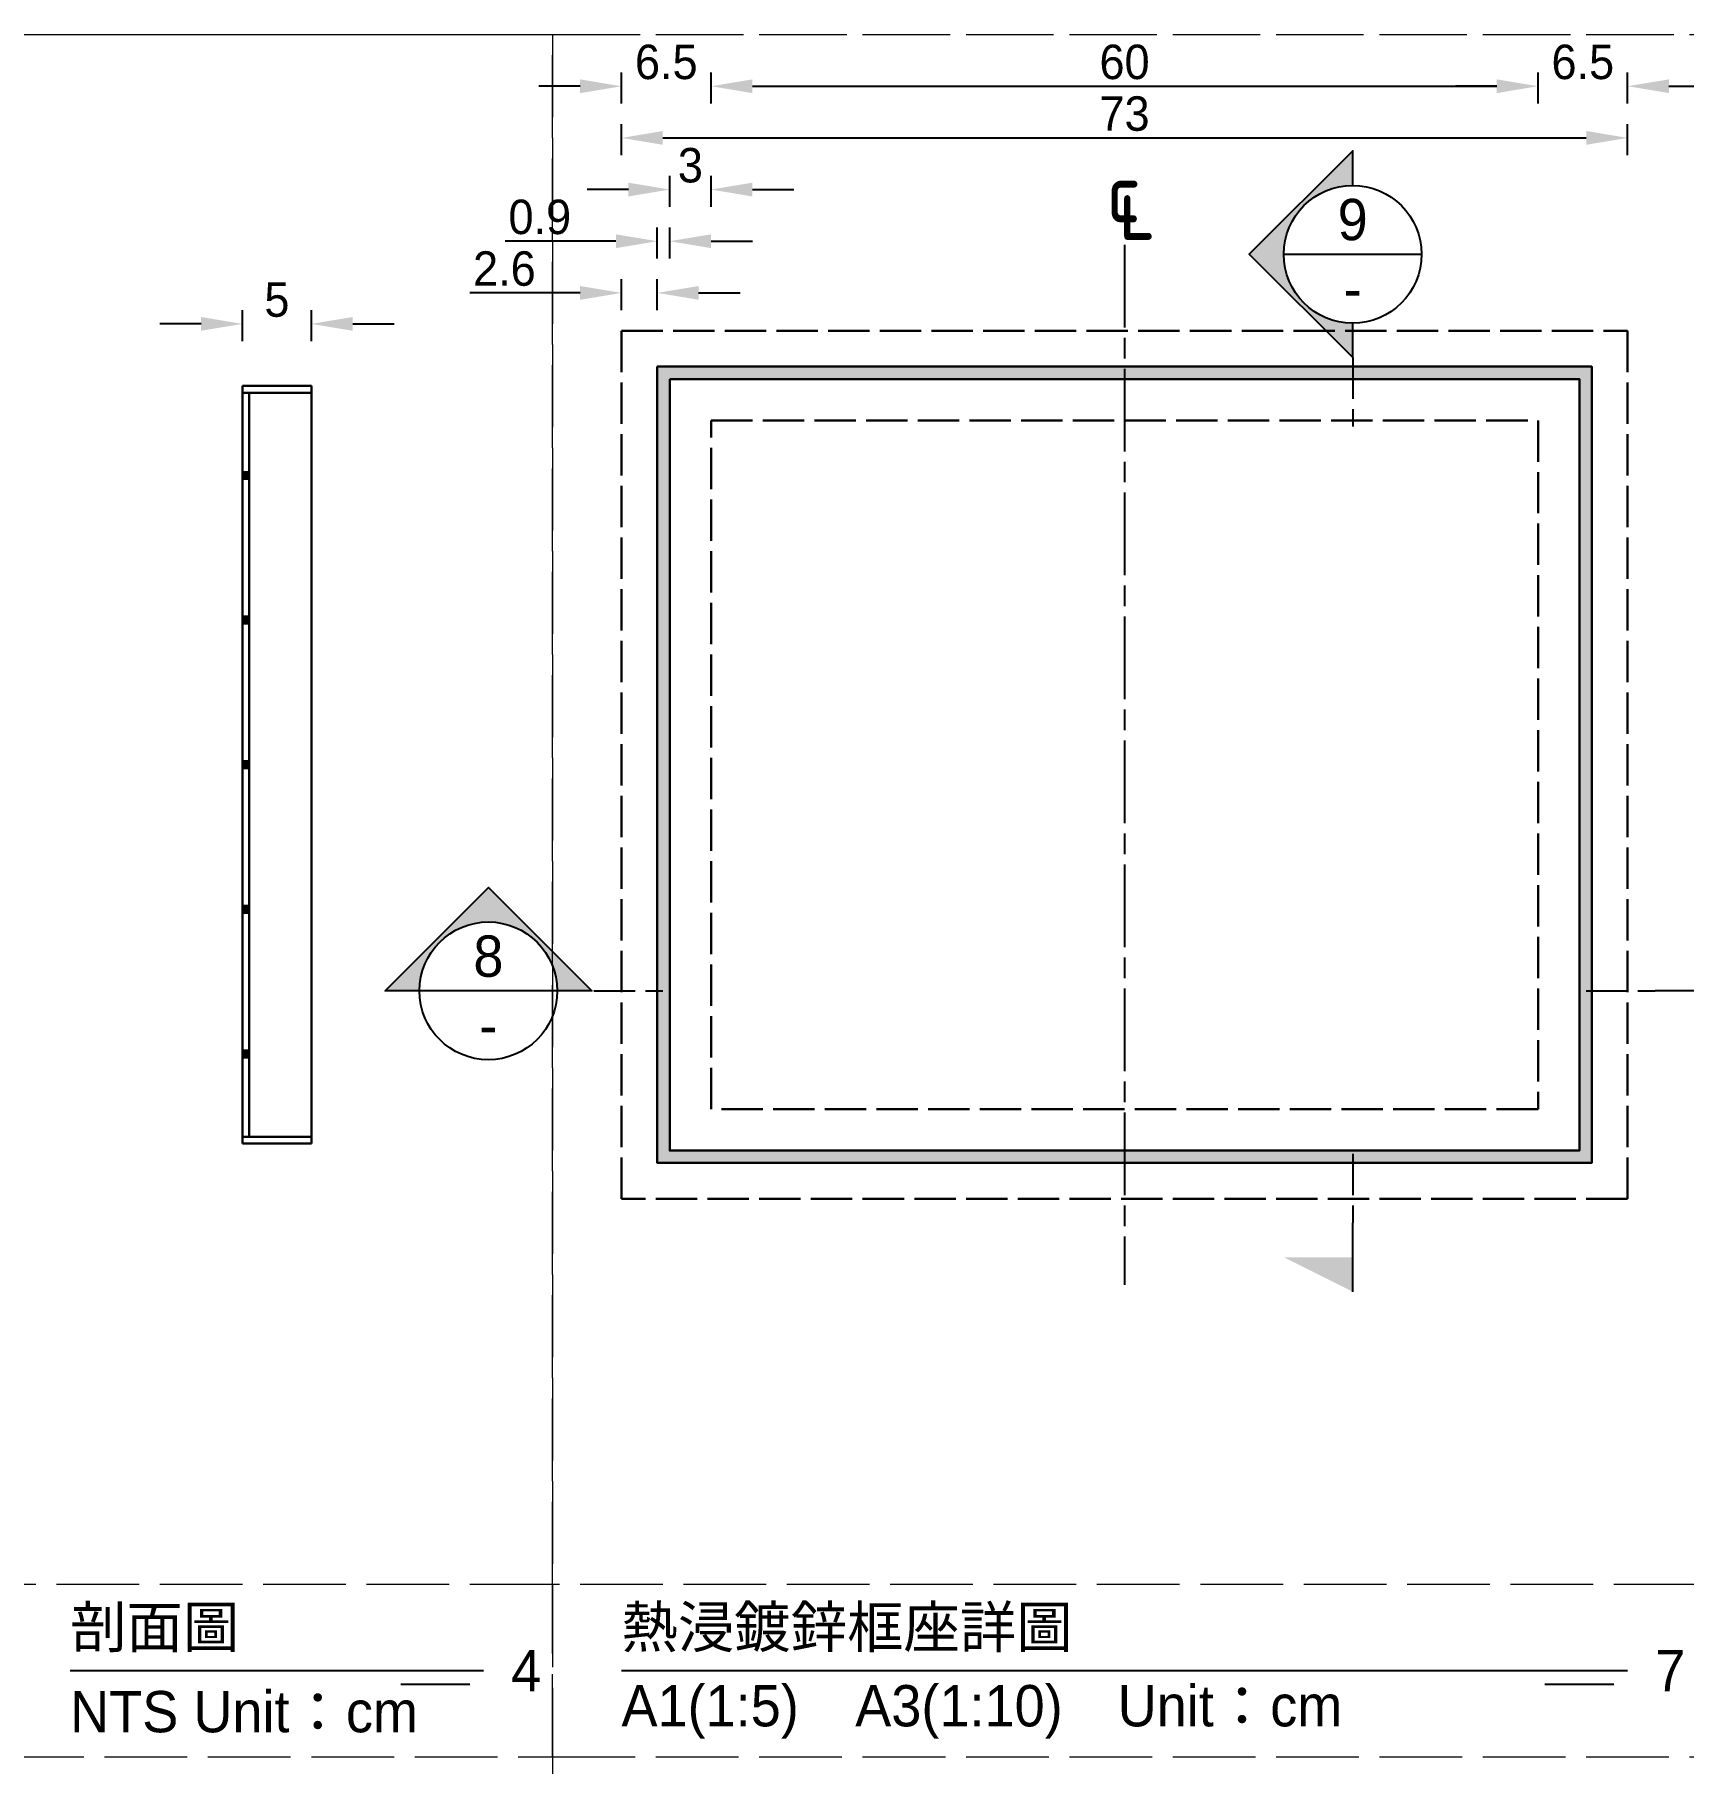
# Model space of a CAD drawing. Extents: x -2640 to 1802, y -2159 to 447.
# Drawn here: x -2400.9 to -2161.6, y -858 to -607 of the extents above; entities that cross this region are included whole.
import ezdxf

# ---------------------------------------------------------------- set-up
doc = ezdxf.new("R2010")
doc.units = 0
doc.header["$MEASUREMENT"] = 0
doc.linetypes.add('ACAD_ISO02W100', pattern=[15, 12, -3])
doc.linetypes.add('ACAD_ISO08W100', pattern=[36, 24, -3, 6, -3])
doc.layers.add('一、4.基本-隱藏', color=9, linetype='ACAD_ISO02W100', lineweight=20, plot=False)
doc.layers.add('三、3.文字-註解文字', color=2, linetype='Continuous')
doc.layers.add('二、2.繪圖-施作項目', color=181, linetype='Continuous', lineweight=30)
doc.styles.add('次圖名(詳圖)', font='MS PGothic.ttf', dxfattribs={"height": 6})
doc.styles.add('註解文字(詳圖)', font='MS PGothic.ttf', dxfattribs={"height": 5})
doc.dimstyles.new('註解文字(詳圖)', dxfattribs={"dimtxt": 5, "dimasz": 6, "dimexe": 2, "dimexo": 5, "dimgap": 1, "dimtad": 2, "dimzin": 0, "dimdsep": 46, "dimtxsty": '註解文字(詳圖)', "dimcen": 0.1, "dimclrd": 144, "dimclre": 144, "dimclrt": 256, "dimadec": 0, "dimazin": 0, "dimtfac": 1, "dimtofl": 0, "dimtmove": 0, "dimatfit": 3, "dimfxlon": 1, "dimtolj": 1, "dimtzin": 0, "dimlwd": -1, "dimlwe": -1, "dimarcsym": 1})

# ---------------------------------------------------------------- blocks, each defined once
blk = doc.blocks.new('*D297')
at = {"layer": 'Defpoints', "color": 0, "transparency": 16777216}
for p in [(-2360.69, -649), (-2370.69, -658), (-2360.69, -658)]:
    blk.add_point(p, dxfattribs=at)
at = {"layer": '三、3.文字-註解文字', "color": 144, "transparency": 16777216}
for p, q in [((-2370.69, -651.5), (-2370.69, -647)), ((-2360.69, -651.5), (-2360.69, -647)), ((-2376.69, -649), (-2382.69, -649)), ((-2354.69, -649), (-2348.69, -649))]:
    blk.add_line(p, q, dxfattribs=at)
for points in [[(-2376.69, -648), (-2376.69, -650), (-2370.69, -649)], [(-2354.69, -648), (-2354.69, -650), (-2360.69, -649)]]:
    blk.add_solid(points, dxfattribs=at)
at = {"layer": '三、3.文字-註解文字', "transparency": 16777216, "insert": (-2365.69, -645.5), "char_height": 5, "attachment_point": 5, "style": '註解文字(詳圖)'}
blk.add_mtext('\\A1;5', dxfattribs=at)
blk = doc.blocks.new('*D301')
at = {"layer": 'Defpoints', "color": 0, "transparency": 16777216}
for p in [(-2315.69, -614.5), (-2315.69, -667), (-2302.69, -667)]:
    blk.add_point(p, dxfattribs=at)
at = {"layer": '三、3.文字-註解文字', "color": 144, "transparency": 16777216}
for p, q in [((-2321.69, -614.5), (-2327.69, -614.5)), ((-2315.69, -617), (-2315.69, -612.5)), ((-2302.69, -617), (-2302.69, -612.5)), ((-2296.69, -614.5), (-2290.69, -614.5))]:
    blk.add_line(p, q, dxfattribs=at)
for points in [[(-2321.69, -613.5), (-2321.69, -615.5), (-2315.69, -614.5)], [(-2296.69, -613.5), (-2296.69, -615.5), (-2302.69, -614.5)]]:
    blk.add_solid(points, dxfattribs=at)
at = {"layer": '三、3.文字-註解文字', "transparency": 16777216, "insert": (-2309.19, -611), "char_height": 5, "attachment_point": 5, "style": '註解文字(詳圖)'}
blk.add_mtext('\\A1;6.5', dxfattribs=at)
blk = doc.blocks.new('*D302')
at = {"layer": 'Defpoints', "color": 0, "transparency": 16777216}
for p in [(-2182.69, -614.5), (-2302.69, -667), (-2182.69, -667)]:
    blk.add_point(p, dxfattribs=at)
at = {"layer": '三、3.文字-註解文字', "color": 144, "transparency": 16777216}
for p, q in [((-2302.69, -617), (-2302.69, -612.5)), ((-2296.69, -614.5), (-2188.69, -614.5)), ((-2182.69, -617), (-2182.69, -612.5))]:
    blk.add_line(p, q, dxfattribs=at)
for points in [[(-2296.69, -613.5), (-2296.69, -615.5), (-2302.69, -614.5)], [(-2188.69, -613.5), (-2188.69, -615.5), (-2182.69, -614.5)]]:
    blk.add_solid(points, dxfattribs=at)
at = {"layer": '三、3.文字-註解文字', "transparency": 16777216, "insert": (-2242.69, -611), "char_height": 5, "attachment_point": 5, "style": '註解文字(詳圖)'}
blk.add_mtext('\\A1;60', dxfattribs=at)
blk = doc.blocks.new('*D303')
at = {"layer": 'Defpoints', "color": 0, "transparency": 16777216}
for p in [(-2169.69, -614.5), (-2182.69, -667), (-2169.69, -667)]:
    blk.add_point(p, dxfattribs=at)
at = {"layer": '三、3.文字-註解文字', "color": 144, "transparency": 16777216}
for p, q in [((-2188.69, -614.5), (-2194.69, -614.5)), ((-2182.69, -617), (-2182.69, -612.5)), ((-2169.69, -617), (-2169.69, -612.5)), ((-2163.69, -614.5), (-2157.69, -614.5))]:
    blk.add_line(p, q, dxfattribs=at)
for points in [[(-2188.69, -613.5), (-2188.69, -615.5), (-2182.69, -614.5)], [(-2163.69, -613.5), (-2163.69, -615.5), (-2169.69, -614.5)]]:
    blk.add_solid(points, dxfattribs=at)
at = {"layer": '三、3.文字-註解文字', "transparency": 16777216, "insert": (-2176.19, -611), "char_height": 5, "attachment_point": 5, "style": '註解文字(詳圖)'}
blk.add_mtext('\\A1;6.5', dxfattribs=at)
blk = doc.blocks.new('*D304')
at = {"layer": 'Defpoints', "color": 0, "transparency": 16777216}
for p in [(-2169.69, -622), (-2315.69, -654), (-2169.69, -654)]:
    blk.add_point(p, dxfattribs=at)
at = {"layer": '三、3.文字-註解文字', "color": 144, "transparency": 16777216}
for p, q in [((-2315.69, -624.5), (-2315.69, -620)), ((-2309.69, -622), (-2175.69, -622)), ((-2169.69, -624.5), (-2169.69, -620))]:
    blk.add_line(p, q, dxfattribs=at)
for points in [[(-2309.69, -621), (-2309.69, -623), (-2315.69, -622)], [(-2175.69, -621), (-2175.69, -623), (-2169.69, -622)]]:
    blk.add_solid(points, dxfattribs=at)
at = {"layer": '三、3.文字-註解文字', "transparency": 16777216, "insert": (-2242.69, -618.5), "char_height": 5, "attachment_point": 5, "style": '註解文字(詳圖)'}
blk.add_mtext('\\A1;73', dxfattribs=at)
blk = doc.blocks.new('*D305')
at = {"layer": 'Defpoints', "color": 0, "transparency": 16777216}
for p in [(-2308.69, -629.5), (-2308.69, -667), (-2302.69, -667)]:
    blk.add_point(p, dxfattribs=at)
at = {"layer": '三、3.文字-註解文字', "color": 144, "transparency": 16777216}
for p, q in [((-2314.69, -629.5), (-2320.69, -629.5)), ((-2308.69, -632), (-2308.69, -627.5)), ((-2302.69, -632), (-2302.69, -627.5)), ((-2296.69, -629.5), (-2290.69, -629.5))]:
    blk.add_line(p, q, dxfattribs=at)
for points in [[(-2314.69, -628.5), (-2314.69, -630.5), (-2308.69, -629.5)], [(-2296.69, -628.5), (-2296.69, -630.5), (-2302.69, -629.5)]]:
    blk.add_solid(points, dxfattribs=at)
at = {"layer": '三、3.文字-註解文字', "transparency": 16777216, "insert": (-2305.69, -626), "char_height": 5, "attachment_point": 5, "style": '註解文字(詳圖)'}
blk.add_mtext('\\A1;3', dxfattribs=at)
blk = doc.blocks.new('*D309')
at = {"layer": 'Defpoints', "color": 0, "transparency": 16777216}
for p in [(-2310.49, -637), (-2310.49, -661), (-2308.69, -661)]:
    blk.add_point(p, dxfattribs=at)
at = {"layer": '三、3.文字-註解文字', "color": 144, "transparency": 16777216}
for p, q in [((-2316.49, -637), (-2332.59, -637)), ((-2310.49, -639.5), (-2310.49, -635)), ((-2308.69, -639.5), (-2308.69, -635)), ((-2302.69, -637), (-2296.69, -637))]:
    blk.add_line(p, q, dxfattribs=at)
for points in [[(-2316.49, -636), (-2316.49, -638), (-2310.49, -637)], [(-2302.69, -636), (-2302.69, -638), (-2308.69, -637)]]:
    blk.add_solid(points, dxfattribs=at)
at = {"layer": '三、3.文字-註解文字', "transparency": 16777216, "insert": (-2327.54, -633.5), "char_height": 5, "attachment_point": 5, "style": '註解文字(詳圖)'}
blk.add_mtext('\\A1;0.9', dxfattribs=at)
blk = doc.blocks.new('*D310')
at = {"layer": 'Defpoints', "color": 0, "transparency": 16777216}
for p in [(-2315.69, -644.5), (-2310.49, -655.2), (-2315.69, -659.2)]:
    blk.add_point(p, dxfattribs=at)
at = {"layer": '三、3.文字-註解文字', "color": 144, "transparency": 16777216}
for p, q in [((-2321.69, -644.5), (-2337.68, -644.5)), ((-2315.69, -647), (-2315.69, -642.5)), ((-2310.49, -647), (-2310.49, -642.5)), ((-2304.49, -644.5), (-2298.49, -644.5))]:
    blk.add_line(p, q, dxfattribs=at)
for points in [[(-2321.69, -643.5), (-2321.69, -645.5), (-2315.69, -644.5)], [(-2304.49, -643.5), (-2304.49, -645.5), (-2310.49, -644.5)]]:
    blk.add_solid(points, dxfattribs=at)
at = {"layer": '三、3.文字-註解文字', "transparency": 16777216, "insert": (-2332.68, -641), "char_height": 5, "attachment_point": 5, "style": '註解文字(詳圖)'}
blk.add_mtext('\\A1;2.6', dxfattribs=at)

msp = doc.modelspace()

# ---------------------------------------------------------------- hatches: boundary and pattern name
at = {"layer": '三、3.文字-註解文字'}
h = msp.add_hatch(color=256, dxfattribs=at)
h.dxf.hatch_style = 1
h.paths.add_polyline_path([(-2209.584, -623.893), (-2224.584, -638.893), (-2209.584, -653.893), (-2209.584, -648.893, -0.4142136), (-2219.584, -638.893, -0.4142136), (-2209.584, -628.893)])
h = msp.add_hatch(color=256, dxfattribs=at)
h.dxf.hatch_style = 1
h.paths.add_polyline_path([(-2350, -745.821), (-2335, -730.821), (-2320, -745.821), (-2325, -745.821, 0.4142136), (-2335, -735.821, 0.4142136), (-2345, -745.821)])
h = msp.add_hatch(color=256, dxfattribs=at)
h.dxf.hatch_style = 1
h.paths.add_polyline_path([(-2219.584, -784.5), (-2209.584, -789.5), (-2209.584, -784.5)])
at = {"layer": '二、2.繪圖-施作項目'}
h = msp.add_hatch(color=256, dxfattribs=at)
h.dxf.hatch_style = 1
h.paths.add_polyline_path([(-2310.493, -770.8), (-2174.893, -770.8), (-2174.893, -655.2), (-2310.493, -655.2)])
h.paths.add_polyline_path([(-2308.693, -657), (-2176.693, -657), (-2176.693, -769), (-2308.693, -769)], flags=16)
h = msp.add_hatch(color=256, dxfattribs=at)
h.dxf.hatch_style = 1
h.paths.add_polyline_path([(-2369.693, -670.5), (-2370.693, -670.5), (-2370.693, -671.5), (-2369.693, -671.5)])
h = msp.add_hatch(color=256, dxfattribs=at)
h.dxf.hatch_style = 1
h.paths.add_polyline_path([(-2370.693, -691.5), (-2370.693, -692.5), (-2369.693, -692.5), (-2369.693, -691.5)])
h = msp.add_hatch(color=256, dxfattribs=at)
h.dxf.hatch_style = 1
h.paths.add_polyline_path([(-2369.693, -712.5), (-2370.693, -712.5), (-2370.693, -713.5), (-2369.693, -713.5)])
h = msp.add_hatch(color=256, dxfattribs=at)
h.dxf.hatch_style = 1
h.paths.add_polyline_path([(-2370.693, -733.5), (-2370.693, -734.5), (-2369.693, -734.5), (-2369.693, -733.5)])
h = msp.add_hatch(color=256, dxfattribs=at)
h.dxf.hatch_style = 1
h.paths.add_polyline_path([(-2370.693, -755.5), (-2369.693, -755.5), (-2369.693, -754.5), (-2370.693, -754.5)])

# ---------------------------------------------------------------- linework, layer by layer
at = {"layer": '一、4.基本-隱藏'}
for points in [[(-2640, -607), (-1860, -607), (-1860, -1114), (-2640, -1114)], [(-2405.693, -607), (-2325.693, -607), (-2325.693, -832), (-2405.693, -832)], [(-2325.693, -607), (-2159.693, -607), (-2159.693, -832), (-2325.693, -832)], [(-2405.693, -857), (-2325.693, -857), (-2325.693, -832), (-2405.693, -832)], [(-2325.693, -857), (-2159.693, -857), (-2159.693, -832), (-2325.693, -832)], [(-2405.693, -857), (-2325.693, -857), (-2325.693, -932), (-2405.693, -932)], [(-2325.693, -857), (-2159.693, -857), (-2159.693, -932), (-2325.693, -932)]]:
    msp.add_lwpolyline(points, close=True, dxfattribs=at)
at = {"layer": '三、3.文字-註解文字'}
for points in [[(-2209.584, -628.893), (-2209.584, -623.893), (-2224.584, -638.893), (-2209.584, -653.893), (-2209.584, -648.893)], [(-2219.584, -638.893), (-2199.584, -638.893)], [(-2345, -745.821), (-2350, -745.821), (-2335, -730.821), (-2320, -745.821), (-2325, -745.821)], [(-2325, -745.821), (-2345, -745.821)], [(-2155.693, -745.821), (-2165.693, -745.821)], [(-2209.584, -789.5), (-2209.584, -779.5)], [(-2395.693, -844.5), (-2335.693, -844.5)], [(-2315.693, -844.5), (-2169.693, -844.5)], [(-2337.693, -846.5), (-2347.693, -846.5)], [(-2171.693, -846.5), (-2181.693, -846.5)]]:
    msp.add_lwpolyline(points, dxfattribs=at)
at = {"layer": '三、3.文字-註解文字', "linetype": 'ACAD_ISO08W100', "ltscale": 0.5}
msp.add_lwpolyline([(-2242.693, -637.5), (-2242.693, -788.5)], dxfattribs=at)
at = {"layer": '三、3.文字-註解文字', "linetype": 'ACAD_ISO02W100', "ltscale": 0.5}
for points in [[(-2209.584, -653.893), (-2209.584, -663.893)], [(-2319.693, -745.821), (-2309.693, -745.821)], [(-2175.693, -745.821), (-2165.693, -745.821)], [(-2209.584, -769.5), (-2209.584, -779.5)]]:
    msp.add_lwpolyline(points, dxfattribs=at)
at = {"layer": '三、3.文字-註解文字'}
for centre in [(-2209.584, -638.893), (-2335, -745.821)]:
    msp.add_circle(centre, 10, dxfattribs=at)
at = {"layer": '二、2.繪圖-施作項目', "linetype": 'ACAD_ISO02W100', "ltscale": 0.5}
for points in [[(-2315.693, -650), (-2169.693, -650), (-2169.693, -776), (-2315.693, -776)], [(-2302.693, -663), (-2182.693, -663), (-2182.693, -763), (-2302.693, -763)]]:
    msp.add_lwpolyline(points, close=True, dxfattribs=at)
at = {"layer": '二、2.繪圖-施作項目'}
for points in [[(-2310.493, -655.2), (-2174.893, -655.2), (-2174.893, -770.8), (-2310.493, -770.8)], [(-2308.693, -657), (-2176.693, -657), (-2176.693, -769), (-2308.693, -769)]]:
    msp.add_lwpolyline(points, close=True, dxfattribs=at)
for points in [[(-2370.693, -658), (-2360.693, -658)], [(-2370.693, -658), (-2370.693, -768)], [(-2370.693, -659), (-2360.693, -659)], [(-2369.693, -659), (-2369.693, -767)], [(-2360.693, -658), (-2360.693, -768)], [(-2370.693, -670.5), (-2369.693, -670.5)], [(-2370.693, -671.5), (-2369.693, -671.5)], [(-2370.693, -691.5), (-2369.693, -691.5)], [(-2370.693, -692.5), (-2369.693, -692.5)], [(-2370.693, -712.5), (-2369.693, -712.5)], [(-2370.693, -713.5), (-2369.693, -713.5)], [(-2370.693, -733.5), (-2369.693, -733.5)], [(-2370.693, -734.5), (-2369.693, -734.5)], [(-2370.693, -754.5), (-2369.693, -754.5)], [(-2370.693, -755.5), (-2369.693, -755.5)], [(-2370.693, -767), (-2360.693, -767)], [(-2370.693, -768), (-2360.693, -768)]]:
    msp.add_lwpolyline(points, dxfattribs=at)

# ---------------------------------------------------------------- texts
at = {"layer": '三、3.文字-註解文字'}
for s, width, gutter_width, heights, insert, char_height, attachment_point, style in [('{\\fMS PGothic|b0|i0|c128|p34;℄}', 4.50432, 30, [11], (-2242.693, -631.3), 10, 5, '次圖名(詳圖)'), ('9', 6.60394, 25, [0], (-2209.584, -633.893), 6, 5, '註解文字(詳圖)'), ('-', 6.60394, 25, [0], (-2209.584, -643.893), 6, 5, '註解文字(詳圖)'), ('8', 6.60394, 25, [0], (-2335, -740.821), 6, 5, '註解文字(詳圖)'), ('-', 6.60394, 25, [0], (-2335, -750.821), 6, 5, '註解文字(詳圖)'), ('剖面圖', 30.14945, 15, [0], (-2395.693, -838.5), 6, 4, '次圖名(詳圖)'), ('{\\fMS PGothic|b0|i0|c128|p34;熱浸鍍鋅框座詳圖}', 109.33936, 15, [0], (-2315.693, -838.5), 6, 4, '次圖名(詳圖)'), ('4', 3, 15, [0], (-2331.693, -844.5), 6, 4, '次圖名(詳圖)'), ('7', 3, 15, [0], (-2165.693, -844.5), 6, 4, '次圖名(詳圖)'), ('NTS{\\fMS PGothic|b0|i0|c128|p34; Unit：cm}', 93.26158, 15, [0], (-2395.693, -850.5), 6, 4, '次圖名(詳圖)'), ('{\\fMS PGothic|b0|i0|c128|p34;A1(1:}5{\\fMS PGothic|b0|i0|c128|p34;)\u3000A3(1:}1{\\fMS PGothic|b0|i0|c128|p34;0)^IUnit：cm}', 136.03259, 15, [0], (-2315.693, -850.5), 6, 4, '次圖名(詳圖)')]:
    msp.add_mtext_dynamic_manual_height_columns(s, width=width, gutter_width=gutter_width, heights=heights, dxfattribs=dict(at, insert=insert, char_height=char_height, attachment_point=attachment_point, style=style))

# ---------------------------------------------------------------- dimensions: what is measured, and where the dimension line sits
for base, p1, p2, text, picture, middle in [((-2315.693, -614.5), (-2302.693, -667), (-2315.693, -667), '6.5', '*D301', (-2309.193, -611)), ((-2182.693, -614.5), (-2302.693, -667), (-2182.693, -667), '60', '*D302', (-2242.693, -611)), ((-2169.693, -614.5), (-2182.693, -667), (-2169.693, -667), '6.5', '*D303', (-2176.193, -611)), ((-2169.693, -622), (-2315.693, -654), (-2169.693, -654), '73', '*D304', (-2242.693, -618.5)), ((-2308.693, -629.5), (-2302.693, -667), (-2308.693, -667), '3', '*D305', (-2305.693, -626)), ((-2310.493, -637), (-2308.693, -661), (-2310.493, -661), '0.9', '*D309', (-2327.542, -633.5)), ((-2315.693, -644.5), (-2310.493, -655.2), (-2315.693, -659.2), '2.6', '*D310', (-2332.685, -641))]:
    dim = msp.add_linear_dim(base=base, p1=p1, p2=p2, text=text, dimstyle='註解文字(詳圖)', dxfattribs=at)
    dim.commit()
    dim.dimension.update_dxf_attribs({"geometry": picture, "text_midpoint": middle})
dim = msp.add_aligned_dim(p1=(-2370.693, -658), p2=(-2360.693, -658), distance=9, text='5', dimstyle='註解文字(詳圖)', dxfattribs=at)
dim.commit()
dim.dimension.update_dxf_attribs({"geometry": '*D297', "text_midpoint": (-2365.693, -645.5)})

doc.saveas('drawing.dxf')
